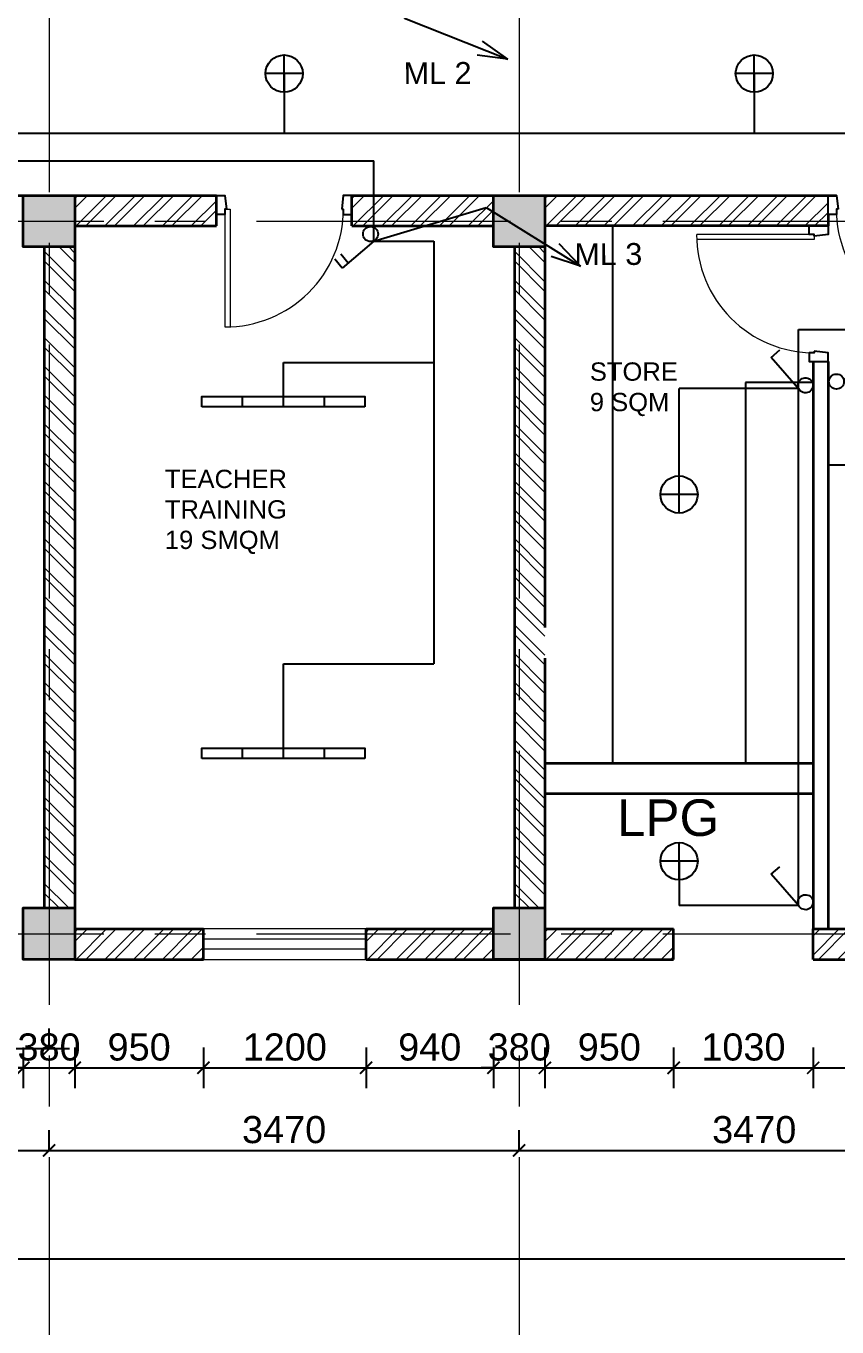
# Model space of a CAD drawing. Header units: inches. Extents: x 527934 to 2134587, y -408734 to 227304.
# Drawn here: x 1710578 to 1716564, y -154872 to -145267 of the extents above; entities that cross this region are included whole.
import ezdxf

# ---------------------------------------------------------------- set-up
doc = ezdxf.new("R2010")
doc.units = ezdxf.units.IN
doc.header["$MEASUREMENT"] = 0
doc.linetypes.add('CENTER', pattern=[2, 1.25, -0.25, 0.25, -0.25])
for name, color, linetype, lineweight in [('1 LIGHT N SWITCH', 3, 'Continuous', 25), ('6 LIGHT PT WIRING', 3, 'Continuous', 25), ('centre line', 1, 'CENTER', 9), ('dim', 253, 'Continuous', 9), ('door', 77, 'Continuous', 13), ('furniture', 253, 'Continuous', 5), ('hatch', 250, 'Continuous', 5), ('plinth', 5, 'Continuous', 9), ('sill', 253, 'Continuous', 13), ('text', 7, 'Continuous', 13), ('wall - brick', 30, 'Continuous', 35), ('window', 1, 'Continuous', 15)]:
    doc.layers.add(name, color=color, linetype=linetype, lineweight=lineweight)
doc.styles.add('labelling', font='arial.ttf')
doc.styles.get("Standard").update_dxf_attribs({"font": 'arial.ttf'})
doc.dimstyles.new('dim 100', dxfattribs={"dimtxt": 200, "dimasz": 90, "dimexe": 150, "dimexo": 150, "dimgap": 50, "dimtad": 1, "dimdec": 0, "dimzin": 0, "dimdsep": 46, "dimtxsty": 'Standard', "dimblk": 'ARCHTICK', "dimcen": 100, "dimdle": 150, "dimazin": 0, "dimtfac": 1, "dimtdec": 0, "dimtix": 1, "dimtmove": 2, "dimatfit": 3, "dimfxl": 150, "dimfxlon": 1, "dimtolj": 1, "dimtzin": 0, "dimarcsym": 0})

# ---------------------------------------------------------------- blocks, each defined once
blk = doc.blocks.new('Dd1')
at = {"layer": 'door'}
for p, q in [((6330586.9, 14339), (6330586.9, 13509.1)), ((6330598.9, 14377), (6330624.9, 14377)), ((6330624.9, 14377), (6330624.9, 13509.6))]:
    blk.add_line(p, q, dxfattribs=at)
at = {"layer": 'door', "lineweight": 25}
for points in [[(6330598.9, 14377), (6330586.9, 14377), (6330586.9, 14339), (6330523.9, 14339), (6330523.9, 14479), (6330586.9, 14479)], [(6331448.9, 14377), (6331460.9, 14377), (6331460.9, 14339), (6331523.9, 14339), (6331523.9, 14479), (6331460.9, 14479)]]:
    blk.add_lwpolyline(points, close=True, dxfattribs=at)
at = {"layer": 'door'}
blk.add_arc((6330592.9, 14377), 868, 269.60394, 0, dxfattribs=at)
blk = doc.blocks.new('_ArchTick')
at = {"color": 0, "linetype": 'ByBlock', "const_width": 0.15}
blk.add_lwpolyline([(-0.5, -0.5), (0.5, 0.5)], dxfattribs=at)
blk = doc.blocks.new('*D1983')
at = {"layer": 'Defpoints', "color": 0, "ltscale": 400}
for p in [(1717878.1, -132628.6), (1704458.1, -152158.6), (1717878.1, -152158.6)]:
    blk.add_point(p, dxfattribs=at)
at = {"layer": 'dim', "color": 0, "lineweight": -2, "ltscale": 400}
for p, q in [((1704458.1, -132478.6), (1704458.1, -152308.6)), ((1704608.1, -132628.6), (1704308.1, -132628.6)), ((1704608.1, -152158.6), (1704308.1, -152158.6))]:
    blk.add_line(p, q, dxfattribs=at)
at = {"layer": 'dim', "color": 0, "lineweight": -2, "ltscale": 400, "xscale": 90, "yscale": 90, "zscale": 90}
for p, rotation in [((1704458.1, -132628.6), 90), ((1704458.1, -152158.6), 270)]:
    blk.add_blockref('_ArchTick', p, dxfattribs=dict(at, rotation=rotation))
at = {"layer": 'dim', "color": 0, "ltscale": 400, "insert": (1704305.9, -142393.6), "char_height": 200, "attachment_point": 5, "rotation": 90}
blk.add_mtext('\\A1;19530', dxfattribs=at)
blk = doc.blocks.new('*D2368')
at = {"layer": 'Defpoints', "color": 0, "ltscale": 400}
for p in [(1709618.1, -152158.6), (1710558.1, -152158.6), (1710558.1, -152958.6)]:
    blk.add_point(p, dxfattribs=at)
at = {"layer": 'dim', "color": 0, "lineweight": -2, "ltscale": 400}
for p, q in [((1709618.1, -152808.6), (1709618.1, -153108.6)), ((1710558.1, -152808.6), (1710558.1, -153108.6)), ((1709468.1, -152958.6), (1710708.1, -152958.6))]:
    blk.add_line(p, q, dxfattribs=at)
at = {"layer": 'dim', "color": 0, "lineweight": -2, "ltscale": 400, "xscale": 90, "yscale": 90, "zscale": 90, "rotation": 180}
blk.add_blockref('_ArchTick', (1709618.1, -152958.6), dxfattribs=at)
at = {"layer": 'dim', "color": 0, "lineweight": -2, "ltscale": 400, "xscale": 90, "yscale": 90, "zscale": 90}
blk.add_blockref('_ArchTick', (1710558.1, -152958.6), dxfattribs=at)
at = {"layer": 'dim', "color": 0, "ltscale": 400, "insert": (1710088.1, -152806.5), "char_height": 200, "attachment_point": 5}
blk.add_mtext('\\A1;940', dxfattribs=at)
blk = doc.blocks.new('*D2369')
at = {"layer": 'Defpoints', "color": 0, "ltscale": 400}
for p in [(1710558.1, -152158.6), (1710938.1, -152158.6), (1710938.1, -152958.6)]:
    blk.add_point(p, dxfattribs=at)
at = {"layer": 'dim', "color": 0, "lineweight": -2, "ltscale": 400}
for p, q in [((1710558.1, -152808.6), (1710558.1, -153108.6)), ((1710938.1, -152808.6), (1710938.1, -153108.6)), ((1710558.1, -152958.6), (1710468.1, -152958.6)), ((1710558.1, -152958.6), (1710938.1, -152958.6)), ((1710938.1, -152958.6), (1711028.1, -152958.6))]:
    blk.add_line(p, q, dxfattribs=at)
at = {"layer": 'dim', "color": 0, "lineweight": -2, "ltscale": 400, "xscale": 90, "yscale": 90, "zscale": 90}
blk.add_blockref('_ArchTick', (1710558.1, -152958.6), dxfattribs=at)
at = {"layer": 'dim', "color": 0, "lineweight": -2, "ltscale": 400, "xscale": 90, "yscale": 90, "zscale": 90, "rotation": 180}
blk.add_blockref('_ArchTick', (1710938.1, -152958.6), dxfattribs=at)
at = {"layer": 'dim', "color": 0, "ltscale": 400, "insert": (1710748.1, -152806.4), "char_height": 200, "attachment_point": 5}
blk.add_mtext('\\A1;380', dxfattribs=at)
blk = doc.blocks.new('*D2370')
at = {"layer": 'Defpoints', "color": 0, "ltscale": 400}
for p in [(1710938.1, -152158.6), (1711888.1, -152158.6), (1711888.1, -152958.6)]:
    blk.add_point(p, dxfattribs=at)
at = {"layer": 'dim', "color": 0, "lineweight": -2, "ltscale": 400}
for p, q in [((1710938.1, -152808.6), (1710938.1, -153108.6)), ((1711888.1, -152808.6), (1711888.1, -153108.6)), ((1710788.1, -152958.6), (1712038.1, -152958.6))]:
    blk.add_line(p, q, dxfattribs=at)
at = {"layer": 'dim', "color": 0, "lineweight": -2, "ltscale": 400, "xscale": 90, "yscale": 90, "zscale": 90, "rotation": 180}
blk.add_blockref('_ArchTick', (1710938.1, -152958.6), dxfattribs=at)
at = {"layer": 'dim', "color": 0, "lineweight": -2, "ltscale": 400, "xscale": 90, "yscale": 90, "zscale": 90}
blk.add_blockref('_ArchTick', (1711888.1, -152958.6), dxfattribs=at)
at = {"layer": 'dim', "color": 0, "ltscale": 400, "insert": (1711413.1, -152806.5), "char_height": 200, "attachment_point": 5}
blk.add_mtext('\\A1;950', dxfattribs=at)
blk = doc.blocks.new('*D2371')
at = {"layer": 'Defpoints', "color": 0, "ltscale": 400}
for p in [(1711888.1, -152158.6), (1713088.1, -152158.6), (1713088.1, -152958.6)]:
    blk.add_point(p, dxfattribs=at)
at = {"layer": 'dim', "color": 0, "lineweight": -2, "ltscale": 400}
for p, q in [((1711888.1, -152808.6), (1711888.1, -153108.6)), ((1713088.1, -152808.6), (1713088.1, -153108.6)), ((1711738.1, -152958.6), (1713238.1, -152958.6))]:
    blk.add_line(p, q, dxfattribs=at)
at = {"layer": 'dim', "color": 0, "lineweight": -2, "ltscale": 400, "xscale": 90, "yscale": 90, "zscale": 90, "rotation": 180}
blk.add_blockref('_ArchTick', (1711888.1, -152958.6), dxfattribs=at)
at = {"layer": 'dim', "color": 0, "lineweight": -2, "ltscale": 400, "xscale": 90, "yscale": 90, "zscale": 90}
blk.add_blockref('_ArchTick', (1713088.1, -152958.6), dxfattribs=at)
at = {"layer": 'dim', "color": 0, "ltscale": 400, "insert": (1712488.1, -152806.5), "char_height": 200, "attachment_point": 5}
blk.add_mtext('\\A1;1200', dxfattribs=at)
blk = doc.blocks.new('*D2372')
at = {"layer": 'Defpoints', "color": 0, "ltscale": 400}
for p in [(1713088.1, -152158.6), (1714028.1, -152158.6), (1714028.1, -152958.6)]:
    blk.add_point(p, dxfattribs=at)
at = {"layer": 'dim', "color": 0, "lineweight": -2, "ltscale": 400}
for p, q in [((1713088.1, -152808.6), (1713088.1, -153108.6)), ((1714028.1, -152808.6), (1714028.1, -153108.6)), ((1712938.1, -152958.6), (1714178.1, -152958.6))]:
    blk.add_line(p, q, dxfattribs=at)
at = {"layer": 'dim', "color": 0, "lineweight": -2, "ltscale": 400, "xscale": 90, "yscale": 90, "zscale": 90, "rotation": 180}
blk.add_blockref('_ArchTick', (1713088.1, -152958.6), dxfattribs=at)
at = {"layer": 'dim', "color": 0, "lineweight": -2, "ltscale": 400, "xscale": 90, "yscale": 90, "zscale": 90}
blk.add_blockref('_ArchTick', (1714028.1, -152958.6), dxfattribs=at)
at = {"layer": 'dim', "color": 0, "ltscale": 400, "insert": (1713558.1, -152806.5), "char_height": 200, "attachment_point": 5}
blk.add_mtext('\\A1;940', dxfattribs=at)
blk = doc.blocks.new('*D2373')
at = {"layer": 'Defpoints', "color": 0, "ltscale": 400}
for p in [(1714408.1, -152158.6), (1715358.1, -152158.6), (1715358.1, -152958.6)]:
    blk.add_point(p, dxfattribs=at)
at = {"layer": 'dim', "color": 0, "lineweight": -2, "ltscale": 400}
for p, q in [((1714408.1, -152808.6), (1714408.1, -153108.6)), ((1715358.1, -152808.6), (1715358.1, -153108.6)), ((1714258.1, -152958.6), (1715508.1, -152958.6))]:
    blk.add_line(p, q, dxfattribs=at)
at = {"layer": 'dim', "color": 0, "lineweight": -2, "ltscale": 400, "xscale": 90, "yscale": 90, "zscale": 90, "rotation": 180}
blk.add_blockref('_ArchTick', (1714408.1, -152958.6), dxfattribs=at)
at = {"layer": 'dim', "color": 0, "lineweight": -2, "ltscale": 400, "xscale": 90, "yscale": 90, "zscale": 90}
blk.add_blockref('_ArchTick', (1715358.1, -152958.6), dxfattribs=at)
at = {"layer": 'dim', "color": 0, "ltscale": 400, "insert": (1714883.1, -152806.5), "char_height": 200, "attachment_point": 5}
blk.add_mtext('\\A1;950', dxfattribs=at)
blk = doc.blocks.new('*D2374')
at = {"layer": 'Defpoints', "color": 0, "ltscale": 400}
for p in [(1715358.1, -152158.6), (1716388.1, -152158.6), (1716388.1, -152958.6)]:
    blk.add_point(p, dxfattribs=at)
at = {"layer": 'dim', "color": 0, "lineweight": -2, "ltscale": 400}
for p, q in [((1715358.1, -152808.6), (1715358.1, -153108.6)), ((1716388.1, -152808.6), (1716388.1, -153108.6)), ((1715208.1, -152958.6), (1716538.1, -152958.6))]:
    blk.add_line(p, q, dxfattribs=at)
at = {"layer": 'dim', "color": 0, "lineweight": -2, "ltscale": 400, "xscale": 90, "yscale": 90, "zscale": 90, "rotation": 180}
blk.add_blockref('_ArchTick', (1715358.1, -152958.6), dxfattribs=at)
at = {"layer": 'dim', "color": 0, "lineweight": -2, "ltscale": 400, "xscale": 90, "yscale": 90, "zscale": 90}
blk.add_blockref('_ArchTick', (1716388.1, -152958.6), dxfattribs=at)
at = {"layer": 'dim', "color": 0, "ltscale": 400, "insert": (1715873.1, -152806.4), "char_height": 200, "attachment_point": 5}
blk.add_mtext('\\A1;1030', dxfattribs=at)
blk = doc.blocks.new('*D2375')
at = {"layer": 'Defpoints', "color": 0, "ltscale": 400}
for p in [(1716388.1, -152158.6), (1717498.1, -152158.6), (1717498.1, -152958.6)]:
    blk.add_point(p, dxfattribs=at)
at = {"layer": 'dim', "color": 0, "lineweight": -2, "ltscale": 400}
for p, q in [((1716388.1, -152808.6), (1716388.1, -153108.6)), ((1717498.1, -152808.6), (1717498.1, -153108.6)), ((1716238.1, -152958.6), (1717648.1, -152958.6))]:
    blk.add_line(p, q, dxfattribs=at)
at = {"layer": 'dim', "color": 0, "lineweight": -2, "ltscale": 400, "xscale": 90, "yscale": 90, "zscale": 90, "rotation": 180}
blk.add_blockref('_ArchTick', (1716388.1, -152958.6), dxfattribs=at)
at = {"layer": 'dim', "color": 0, "lineweight": -2, "ltscale": 400, "xscale": 90, "yscale": 90, "zscale": 90}
blk.add_blockref('_ArchTick', (1717498.1, -152958.6), dxfattribs=at)
at = {"layer": 'dim', "color": 0, "ltscale": 400, "insert": (1716943.1, -152806.5), "char_height": 200, "attachment_point": 5}
blk.add_mtext('\\A1;1110', dxfattribs=at)
blk = doc.blocks.new('*D1985')
at = {"layer": 'Defpoints', "color": 0, "ltscale": 400}
for p in [(1707278.1, -153568.6), (1710748.1, -153568.6), (1710748.1, -153568.6)]:
    blk.add_point(p, dxfattribs=at)
at = {"layer": 'dim', "color": 0, "lineweight": -2, "ltscale": 400}
for p, q in [((1707278.1, -153568.6), (1707278.1, -153418.6)), ((1710748.1, -153568.6), (1710748.1, -153418.6)), ((1707128.1, -153568.6), (1710898.1, -153568.6))]:
    blk.add_line(p, q, dxfattribs=at)
at = {"layer": 'dim', "color": 0, "lineweight": -2, "ltscale": 400, "xscale": 90, "yscale": 90, "zscale": 90, "rotation": 180}
blk.add_blockref('_ArchTick', (1707278.1, -153568.6), dxfattribs=at)
at = {"layer": 'dim', "color": 0, "lineweight": -2, "ltscale": 400, "xscale": 90, "yscale": 90, "zscale": 90}
blk.add_blockref('_ArchTick', (1710748.1, -153568.6), dxfattribs=at)
at = {"layer": 'dim', "color": 0, "ltscale": 400, "insert": (1709013.1, -153416.4), "char_height": 200, "attachment_point": 5}
blk.add_mtext('\\A1;3470', dxfattribs=at)
blk = doc.blocks.new('*D1987')
at = {"layer": 'Defpoints', "color": 0, "ltscale": 400}
for p in [(1707088.1, -151968.6), (1742476.1, -151968.6), (1742476.1, -154368.6)]:
    blk.add_point(p, dxfattribs=at)
at = {"layer": 'dim', "color": 0, "lineweight": -2, "ltscale": 400}
for p, q in [((1707088.1, -154218.6), (1707088.1, -154518.6)), ((1742476.1, -154218.6), (1742476.1, -154518.6)), ((1706938.1, -154368.6), (1742626.1, -154368.6))]:
    blk.add_line(p, q, dxfattribs=at)
at = {"layer": 'dim', "color": 0, "lineweight": -2, "ltscale": 400, "xscale": 90, "yscale": 90, "zscale": 90, "rotation": 180}
blk.add_blockref('_ArchTick', (1707088.1, -154368.6), dxfattribs=at)
at = {"layer": 'dim', "color": 0, "lineweight": -2, "ltscale": 400, "xscale": 90, "yscale": 90, "zscale": 90}
blk.add_blockref('_ArchTick', (1742476.1, -154368.6), dxfattribs=at)
at = {"layer": 'dim', "color": 0, "ltscale": 400, "insert": (1724782.1, -154216.4), "char_height": 200, "attachment_point": 5}
blk.add_mtext('\\A1;35388', dxfattribs=at)
blk = doc.blocks.new('*D1995')
at = {"layer": 'Defpoints', "color": 0, "ltscale": 400}
for p in [(1710748.1, -153568.6), (1714218.1, -153568.6), (1714218.1, -153568.6)]:
    blk.add_point(p, dxfattribs=at)
at = {"layer": 'furniture', "color": 0, "lineweight": -2, "ltscale": 400}
for p, q in [((1710748.1, -153568.6), (1710748.1, -153418.6)), ((1714218.1, -153568.6), (1714218.1, -153418.6)), ((1710598.1, -153568.6), (1714368.1, -153568.6))]:
    blk.add_line(p, q, dxfattribs=at)
at = {"layer": 'furniture', "color": 0, "lineweight": -2, "ltscale": 400, "xscale": 90, "yscale": 90, "zscale": 90, "rotation": 180}
blk.add_blockref('_ArchTick', (1710748.1, -153568.6), dxfattribs=at)
at = {"layer": 'furniture', "color": 0, "lineweight": -2, "ltscale": 400, "xscale": 90, "yscale": 90, "zscale": 90}
blk.add_blockref('_ArchTick', (1714218.1, -153568.6), dxfattribs=at)
at = {"layer": 'furniture', "color": 0, "ltscale": 400, "insert": (1712483.1, -153416.4), "char_height": 200, "attachment_point": 5}
blk.add_mtext('\\A1;3470', dxfattribs=at)
blk = doc.blocks.new('*D1996')
at = {"layer": 'Defpoints', "color": 0, "ltscale": 400}
for p in [(1714218.1, -153568.6), (1717688.1, -153568.6), (1717688.1, -153568.6)]:
    blk.add_point(p, dxfattribs=at)
at = {"layer": 'furniture', "color": 0, "lineweight": -2, "ltscale": 400}
for p, q in [((1714218.1, -153568.6), (1714218.1, -153418.6)), ((1717688.1, -153568.6), (1717688.1, -153418.6)), ((1714068.1, -153568.6), (1717838.1, -153568.6))]:
    blk.add_line(p, q, dxfattribs=at)
at = {"layer": 'furniture', "color": 0, "lineweight": -2, "ltscale": 400, "xscale": 90, "yscale": 90, "zscale": 90, "rotation": 180}
blk.add_blockref('_ArchTick', (1714218.1, -153568.6), dxfattribs=at)
at = {"layer": 'furniture', "color": 0, "lineweight": -2, "ltscale": 400, "xscale": 90, "yscale": 90, "zscale": 90}
blk.add_blockref('_ArchTick', (1717688.1, -153568.6), dxfattribs=at)
at = {"layer": 'furniture', "color": 0, "ltscale": 400, "insert": (1715953.1, -153416.4), "char_height": 200, "attachment_point": 5}
blk.add_mtext('\\A1;3470', dxfattribs=at)
blk = doc.blocks.new('*D2012')
at = {"layer": 'Defpoints', "color": 0, "ltscale": 400}
for p in [(1714218.1, -131510.2), (1710748.1, -177435.5), (1714218.1, -177435.5)]:
    blk.add_point(p, dxfattribs=at)
at = {"layer": 'dim', "color": 0, "lineweight": -2, "ltscale": 400}
for p, q in [((1710748.1, -177435.5), (1710748.1, -177285.5)), ((1714218.1, -177285.5), (1714218.1, -177585.5)), ((1710598.1, -177435.5), (1714368.1, -177435.5))]:
    blk.add_line(p, q, dxfattribs=at)
at = {"layer": 'dim', "color": 0, "lineweight": -2, "ltscale": 400, "xscale": 90, "yscale": 90, "zscale": 90, "rotation": 180}
blk.add_blockref('_ArchTick', (1710748.1, -177435.5), dxfattribs=at)
at = {"layer": 'dim', "color": 0, "lineweight": -2, "ltscale": 400, "xscale": 90, "yscale": 90, "zscale": 90}
blk.add_blockref('_ArchTick', (1714218.1, -177435.5), dxfattribs=at)
at = {"layer": 'dim', "color": 0, "ltscale": 400, "insert": (1712483.1, -177283.4), "char_height": 200, "attachment_point": 5}
blk.add_mtext('\\A1;3470', dxfattribs=at)
blk = doc.blocks.new('*D2013')
at = {"layer": 'Defpoints', "color": 0, "ltscale": 400}
for p in [(1717688.1, -131510.2), (1714218.1, -177435.5), (1717688.1, -177435.5)]:
    blk.add_point(p, dxfattribs=at)
at = {"layer": 'dim', "color": 0, "lineweight": -2, "ltscale": 400}
for p, q in [((1714218.1, -177435.5), (1714218.1, -177285.5)), ((1717688.1, -177285.5), (1717688.1, -177585.5)), ((1714068.1, -177435.5), (1717838.1, -177435.5))]:
    blk.add_line(p, q, dxfattribs=at)
at = {"layer": 'dim', "color": 0, "lineweight": -2, "ltscale": 400, "xscale": 90, "yscale": 90, "zscale": 90, "rotation": 180}
blk.add_blockref('_ArchTick', (1714218.1, -177435.5), dxfattribs=at)
at = {"layer": 'dim', "color": 0, "lineweight": -2, "ltscale": 400, "xscale": 90, "yscale": 90, "zscale": 90}
blk.add_blockref('_ArchTick', (1717688.1, -177435.5), dxfattribs=at)
at = {"layer": 'dim', "color": 0, "ltscale": 400, "insert": (1715953.1, -177283.4), "char_height": 200, "attachment_point": 5}
blk.add_mtext('\\A1;3470', dxfattribs=at)
blk = doc.blocks.new('*D2495')
at = {"layer": 'Defpoints', "color": 0, "ltscale": 400}
for p in [(1707278.1, -152819.3), (1707278.1, -152819.3), (1710748.1, -152819.3)]:
    blk.add_point(p, dxfattribs=at)
at = {"layer": 'furniture', "color": 0, "lineweight": -2, "ltscale": 400}
for p, q in [((1707278.1, -152819.3), (1707278.1, -152669.3)), ((1710748.1, -152819.3), (1710748.1, -152669.3)), ((1710898.1, -152819.3), (1707128.1, -152819.3))]:
    blk.add_line(p, q, dxfattribs=at)
at = {"layer": 'furniture', "color": 0, "lineweight": -2, "ltscale": 400, "xscale": 90, "yscale": 90, "zscale": 90, "rotation": 180}
blk.add_blockref('_ArchTick', (1707278.1, -152819.3), dxfattribs=at)
at = {"layer": 'furniture', "color": 0, "lineweight": -2, "ltscale": 400, "xscale": 90, "yscale": 90, "zscale": 90}
blk.add_blockref('_ArchTick', (1710748.1, -152819.3), dxfattribs=at)
at = {"layer": 'furniture', "color": 0, "ltscale": 400, "insert": (1709013.1, -152667.1), "char_height": 200, "attachment_point": 5}
blk.add_mtext('\\A1;3470', dxfattribs=at)
blk = doc.blocks.new('*D2496')
at = {"layer": 'Defpoints', "color": 0, "ltscale": 400}
for p in [(1717688.1, -152819.3), (1714218.1, -198831), (1717688.1, -198831)]:
    blk.add_point(p, dxfattribs=at)
at = {"layer": 'furniture', "color": 0, "lineweight": -2, "ltscale": 400}
for p, q in [((1714218.1, -198831), (1714218.1, -198681)), ((1717688.1, -198681), (1717688.1, -198981)), ((1714068.1, -198831), (1717838.1, -198831))]:
    blk.add_line(p, q, dxfattribs=at)
at = {"layer": 'furniture', "color": 0, "lineweight": -2, "ltscale": 400, "xscale": 90, "yscale": 90, "zscale": 90, "rotation": 180}
blk.add_blockref('_ArchTick', (1714218.1, -198831), dxfattribs=at)
at = {"layer": 'furniture', "color": 0, "lineweight": -2, "ltscale": 400, "xscale": 90, "yscale": 90, "zscale": 90}
blk.add_blockref('_ArchTick', (1717688.1, -198831), dxfattribs=at)
at = {"layer": 'furniture', "color": 0, "ltscale": 400, "insert": (1715953.1, -198678.9), "char_height": 200, "attachment_point": 5}
blk.add_mtext('\\A1;3470', dxfattribs=at)
blk = doc.blocks.new('*D2090')
at = {"layer": 'Defpoints', "color": 0, "ltscale": 400}
for p in [(1714028.1, -152158.6), (1714408.1, -152158.6), (1714408.1, -152958.6)]:
    blk.add_point(p, dxfattribs=at)
at = {"layer": 'dim', "color": 0, "lineweight": -2, "ltscale": 400}
for p, q in [((1714028.1, -152808.6), (1714028.1, -153108.6)), ((1714408.1, -152808.6), (1714408.1, -153108.6)), ((1714028.1, -152958.6), (1713938.1, -152958.6)), ((1714028.1, -152958.6), (1714408.1, -152958.6)), ((1714408.1, -152958.6), (1714498.1, -152958.6))]:
    blk.add_line(p, q, dxfattribs=at)
at = {"layer": 'dim', "color": 0, "lineweight": -2, "ltscale": 400, "xscale": 90, "yscale": 90, "zscale": 90}
blk.add_blockref('_ArchTick', (1714028.1, -152958.6), dxfattribs=at)
at = {"layer": 'dim', "color": 0, "lineweight": -2, "ltscale": 400, "xscale": 90, "yscale": 90, "zscale": 90, "rotation": 180}
blk.add_blockref('_ArchTick', (1714408.1, -152958.6), dxfattribs=at)
at = {"layer": 'dim', "color": 0, "ltscale": 400, "insert": (1714218.1, -152806.4), "char_height": 200, "attachment_point": 5}
blk.add_mtext('\\A1;380', dxfattribs=at)
blk = doc.blocks.new('1x36 TL MO')
at = {"color": 3}
for p, q in [((11329249, 640104.8), (11330289.8, 640104.8)), ((11329507.4, 640104.8), (11329507.4, 640038.1)), ((11329768.8, 640104.8), (11329768.8, 640038.1)), ((11330030.3, 640104.8), (11330030.3, 640038.1))]:
    blk.add_line(p, q, dxfattribs=at)
blk.add_lwpolyline([(11330289.8, 640104.8), (11330289.8, 640038.1), (11329249, 640038.1), (11329249, 640104.8)], dxfattribs=at)
blk = doc.blocks.new('dome')
at = {"color": 3}
for p, q in [((542951, 234900), (542951, 235174.9)), ((543088.4, 235037.4), (542813.5, 235037.4))]:
    blk.add_line(p, q, dxfattribs=at)
blk.add_circle((542951, 235037.4), 137.4, dxfattribs=at)
blk = doc.blocks.new('2 GANG')
at = {"color": 3}
for p, q in [((546996.5, 231907.1), (547117.2, 232109)), ((547094.6, 232071.2), (547150.6, 232037.5)), ((547117.2, 232109), (547173.2, 232075.3))]:
    blk.add_line(p, q, dxfattribs=at)
blk.add_circle((547026.8, 231875), 42.7, dxfattribs=at)
blk = doc.blocks.new('one gang')
at = {"color": 3}
for p, q in [((546568.2, 231598.6), (546688.9, 231800.5)), ((546688.9, 231800.5), (546744.9, 231766.8))]:
    blk.add_line(p, q, dxfattribs=at)
blk.add_circle((546598.5, 231566.5), 42.7, dxfattribs=at)
blk = doc.blocks.new('*U1924')
at = {"color": 3}
for p, q in [((-181347.92, -126936.6), (-181360.04, -126920.06)), ((-181360.04, -126920.06), (-181357.92, -126925.37)), ((-181360.04, -126920.06), (-181355.67, -126923.72)), ((-181326.36, -126938.56), (-181347.92, -126936.6))]:
    blk.add_line(p, q, dxfattribs=at)

msp = doc.modelspace()

# ---------------------------------------------------------------- hatches: boundary and pattern name
at = {"layer": 'hatch', "lineweight": 5, "ltscale": 400}
h = msp.add_hatch(dxfattribs=at)
h.set_pattern_fill('ANSI32', color=256, scale=400)
h.set_pattern_definition([(45, (-793359.92, -115225.44), (-106.066017, 106.066017), []), (45, (-793289.21, -115225.44), (-106.066017, 106.066017), [])])
h.paths.add_polyline_path([(1710938.1, -146743.6), (1710938.1, -146518.6), (1711983.1, -146518.6), (1711983.1, -146743.6)])
h = msp.add_hatch(dxfattribs=at)
h.set_pattern_fill('ANSI32', color=256, scale=400)
h.set_pattern_definition([(45, (-791314.92, -115225.44), (-106.066017, 106.066017), []), (45, (-791244.21, -115225.44), (-106.066017, 106.066017), [])])
h.paths.add_polyline_path([(1712983.1, -146743.6), (1712983.1, -146518.6), (1714028.1, -146518.6), (1714028.1, -146743.6)])
h = msp.add_hatch(dxfattribs=at)
h.set_pattern_fill('ANSI32', color=256, scale=400)
h.set_pattern_definition([(45, (-789889.92, -115225.44), (-106.066017, 106.066017), []), (45, (-789819.21, -115225.44), (-106.066017, 106.066017), [])])
h.paths.add_polyline_path([(1714408.1, -146743.6), (1714408.1, -146518.6), (1716498.1, -146518.6), (1716498.1, -146743.6)])
h = msp.add_hatch(dxfattribs=at)
h.set_pattern_fill('ANSI32', color=256, scale=400, angle=-90)
h.set_pattern_definition([(315, (1742223.89, 2357384.75), (106.066017, 106.066017), []), (315, (1742223.89, 2357314.04), (106.066017, 106.066017), [])])
h.paths.add_polyline_path([(1710713.1, -146898.6), (1710938.1, -146898.6), (1710938.1, -151778.6), (1710713.1, -151778.6)])
h = msp.add_hatch(dxfattribs=at)
h.set_pattern_fill('ANSI32', color=256, scale=400, angle=-90)
h.set_pattern_definition([(315, (1745693.89, 2357384.75), (106.066017, 106.066017), []), (315, (1745693.89, 2357314.04), (106.066017, 106.066017), [])])
h.paths.add_polyline_path([(1714183.1, -146898.6), (1714408.1, -146898.6), (1714408.1, -151778.6), (1714183.1, -151778.6)])
h = msp.add_hatch(dxfattribs=at)
h.set_pattern_fill('ANSI32', color=256, scale=400)
h.set_pattern_definition([(45, (-793359.92, -120640.44), (-106.066017, 106.066017), []), (45, (-793289.21, -120640.44), (-106.066017, 106.066017), [])])
h.paths.add_polyline_path([(1710938.1, -152158.6), (1710938.1, -151933.6), (1711888.1, -151933.6), (1711888.1, -152158.6)])
h = msp.add_hatch(dxfattribs=at)
h.set_pattern_fill('ANSI32', color=256, scale=400)
h.set_pattern_definition([(45, (-791209.92, -120640.44), (-106.066017, 106.066017), []), (45, (-791139.21, -120640.44), (-106.066017, 106.066017), [])])
h.paths.add_polyline_path([(1713088.1, -152158.6), (1713088.1, -151933.6), (1714028.1, -151933.6), (1714028.1, -152158.6)])
h = msp.add_hatch(dxfattribs=at)
h.set_pattern_fill('ANSI32', color=256, scale=400)
h.set_pattern_definition([(45, (-789889.92, -120640.44), (-106.066017, 106.066017), []), (45, (-789819.21, -120640.44), (-106.066017, 106.066017), [])])
h.paths.add_polyline_path([(1714408.1, -152158.6), (1714408.1, -151933.6), (1715358.1, -151933.6), (1715358.1, -152158.6)])
h = msp.add_hatch(dxfattribs=at)
h.set_pattern_fill('ANSI32', color=256, scale=400)
h.set_pattern_definition([(45, (-787739.92, -120640.44), (-106.066017, 106.066017), []), (45, (-787669.21, -120640.44), (-106.066017, 106.066017), [])])
h.paths.add_polyline_path([(1716387.6, -152158.6), (1716388.1, -151933.6), (1717498.1, -151933.6), (1717498.1, -152158.6)])
at = {"layer": 'plinth', "ltscale": 400}
h = msp.add_hatch(color=0, dxfattribs=at)
h.dxf.hatch_style = 1
h.paths.add_polyline_path([(1707468.1, -139078.6), (1707468.1, -139458.6), (1707088.1, -139458.6), (1707088.1, -139078.6)])
h.paths.add_polyline_path([(1710938.1, -139078.6), (1710938.1, -139458.6), (1710558.1, -139458.6), (1710558.1, -139078.6)])
h.paths.add_polyline_path([(1714408.1, -139078.6), (1714408.1, -139458.6), (1714028.1, -139458.6), (1714028.1, -139078.6)])
h.paths.add_polyline_path([(1717878.1, -137478.6), (1717878.1, -137858.6), (1717498.1, -137858.6), (1717498.1, -137478.6)])
h.paths.add_polyline_path([(1717878.1, -132628.6), (1717878.1, -133008.6), (1717498.1, -133008.6), (1717498.1, -132628.6)])
h.paths.add_polyline_path([(1721348.1, -132628.6), (1721348.1, -133008.6), (1720968.1, -133008.6), (1720968.1, -132628.6)])
h.paths.add_polyline_path([(1724818.1, -132628.6), (1724818.1, -133008.6), (1724438.1, -133008.6), (1724438.1, -132628.6)])
h.paths.add_polyline_path([(1728288.1, -132628.6), (1728288.1, -133008.6), (1727908.1, -133008.6), (1727908.1, -132628.6)])
h.paths.add_polyline_path([(1728288.1, -137478.6), (1728288.1, -137858.6), (1727908.1, -137858.6), (1727908.1, -137478.6)])
h.paths.add_polyline_path([(1721348.1, -139078.6), (1721348.1, -139458.6), (1720968.1, -139458.6), (1720968.1, -139078.6)])
h.paths.add_polyline_path([(1724818.1, -139078.6), (1724818.1, -139458.6), (1724438.1, -139458.6), (1724438.1, -139078.6)])
h.paths.add_polyline_path([(1728288.1, -139078.6), (1728288.1, -139458.6), (1727908.1, -139458.6), (1727908.1, -139078.6)])
h.paths.add_polyline_path([(1731758.1, -139078.6), (1731758.1, -139458.6), (1731378.1, -139458.6), (1731378.1, -139078.6)])
h.paths.add_polyline_path([(1735233.1, -139078.6), (1735233.1, -139458.6), (1734853.1, -139458.6), (1734853.1, -139078.6)])
h.paths.add_polyline_path([(1735233.1, -144338.6), (1735233.1, -144718.6), (1734853.1, -144718.6), (1734853.1, -144338.6)])
h.paths.add_polyline_path([(1731758.1, -144338.6), (1731758.1, -144718.6), (1731378.1, -144718.6), (1731378.1, -144338.6)])
h.paths.add_polyline_path([(1728288.1, -144338.6), (1728288.1, -144718.6), (1727908.1, -144718.6), (1727908.1, -144338.6)])
h.paths.add_polyline_path([(1724818.1, -144338.6), (1724818.1, -144718.6), (1724438.1, -144718.6), (1724438.1, -144338.6)])
h.paths.add_polyline_path([(1717878.1, -139078.6), (1717878.1, -139458.6), (1717498.1, -139458.6), (1717498.1, -139078.6)])
h.paths.add_polyline_path([(1714408.1, -144338.6), (1714408.1, -144718.6), (1714028.1, -144718.6), (1714028.1, -144338.6)])
h.paths.add_polyline_path([(1710938.1, -144338.6), (1710938.1, -144718.6), (1710558.1, -144718.6), (1710558.1, -144338.6)])
h.paths.add_polyline_path([(1707468.1, -144338.6), (1707468.1, -144718.6), (1707088.1, -144718.6), (1707088.1, -144338.6)])
h.paths.add_polyline_path([(1707468.1, -146518.6), (1707468.1, -146898.6), (1707088.1, -146898.6), (1707088.1, -146518.6)])
h.paths.add_polyline_path([(1710938.1, -146518.6), (1710938.1, -146898.6), (1710558.1, -146898.6), (1710558.1, -146518.6)])
h.paths.add_polyline_path([(1714408.1, -146518.6), (1714408.1, -146898.6), (1714028.1, -146898.6), (1714028.1, -146518.6)])
h.paths.add_polyline_path([(1717878.1, -146518.6), (1717878.1, -146898.6), (1717498.1, -146898.6), (1717498.1, -146518.6)])
h.paths.add_polyline_path([(1721348.1, -146518.6), (1721348.1, -146898.6), (1720968.1, -146898.6), (1720968.1, -146518.6)])
h.paths.add_polyline_path([(1724818.1, -146518.6), (1724818.1, -146898.6), (1724438.1, -146898.6), (1724438.1, -146518.6)])
h.paths.add_polyline_path([(1728288.1, -146518.6), (1728288.1, -146898.6), (1727908.1, -146898.6), (1727908.1, -146518.6)])
h.paths.add_polyline_path([(1731758.1, -146518.6), (1731758.1, -146898.6), (1731378.1, -146898.6), (1731378.1, -146518.6)])
h.paths.add_polyline_path([(1735233.1, -146518.6), (1735233.1, -146898.6), (1734853.1, -146898.6), (1734853.1, -146518.6)])
h.paths.add_polyline_path([(1735233.1, -151778.6), (1735233.1, -152158.6), (1734853.1, -152158.6), (1734853.1, -151778.6)])
h.paths.add_polyline_path([(1731758.1, -151778.6), (1731758.1, -152158.6), (1731378.1, -152158.6), (1731378.1, -151778.6)])
h.paths.add_polyline_path([(1728288.1, -151778.6), (1728288.1, -152158.6), (1727908.1, -152158.6), (1727908.1, -151778.6)])
h.paths.add_polyline_path([(1724818.1, -151778.6), (1724818.1, -152158.6), (1724438.1, -152158.6), (1724438.1, -151778.6)])
h.paths.add_polyline_path([(1721348.1, -151778.6), (1721348.1, -152158.6), (1720968.1, -152158.6), (1720968.1, -151778.6)])
h.paths.add_polyline_path([(1717878.1, -151778.6), (1717878.1, -152158.6), (1717498.1, -152158.6), (1717498.1, -151778.6)])
h.paths.add_polyline_path([(1714408.1, -151778.6), (1714408.1, -152158.6), (1714028.1, -152158.6), (1714028.1, -151778.6)])
h.paths.add_polyline_path([(1710938.1, -151778.6), (1710938.1, -152158.6), (1710558.1, -152158.6), (1710558.1, -151778.6)])
h.paths.add_polyline_path([(1707468.1, -151778.6), (1707468.1, -152158.6), (1707088.1, -152158.6), (1707088.1, -151778.6)])
edge = h.paths.add_edge_path()
edge.add_line((1717878.1, -139078.6), (1717128.1, -139078.6))

# ---------------------------------------------------------------- linework, layer by layer
at = {"layer": '6 LIGHT PT WIRING', "ltscale": 400}
for p, q in [((1712483.1, -145618.6), (1712483.1, -146059.5)), ((1715953.1, -145618.6), (1715953.1, -146059.5)), ((1708244.1, -146059.5), (1726363.1, -146059.5)), ((1709623.5, -146264), (1713145, -146264)), ((1713145, -146855.5), (1713145, -146264)), ((1713145, -146855.5), (1713588, -146855.5)), ((1713588, -146855.5), (1713588, -149977)), ((1716279.1, -147944.8), (1716279.1, -147507.5)), ((1716279.1, -147507.5), (1716708.5, -147507.5)), ((1712477.4, -148002.8), (1712477.4, -147752.5)), ((1712477.4, -147752.5), (1713588, -147752.5)), ((1716279.1, -147944.8), (1715398.1, -147944.8)), ((1715398.1, -148726.1), (1715398.1, -147944.8)), ((1716279.1, -151760.3), (1716279.1, -147944.8)), ((1712478.1, -150597.8), (1712478.1, -149977)), ((1712478.1, -149977), (1713588, -149977)), ((1715398.1, -151433.6), (1715398.1, -151760.3)), ((1716279.1, -151760.3), (1715398.1, -151760.3))]:
    msp.add_line(p, q, dxfattribs=at)
at = {"layer": 'centre line', "ltscale": 1500}
for p, q in [((1710748.1, -129618.6), (1710748.1, -155358.6)), ((1714218.1, -129618.6), (1714218.1, -155358.6)), ((1703278.1, -146708.6), (1746006.6, -146708.6)), ((1703278.1, -151968.6), (1746006.6, -151968.6))]:
    msp.add_line(p, q, dxfattribs=at)
at = {"layer": 'Defpoints', "ltscale": 0.5}
for p, q in [((1714908.1, -146743.6), (1714908.1, -150708.6)), ((1715888.1, -147898.6), (1715888.1, -150708.6)), ((1716388.1, -147898.6), (1715888.1, -147898.6)), ((1716498.1, -148506.6), (1717098.1, -148506.6))]:
    msp.add_line(p, q, dxfattribs=at)
at = {"layer": 'sill'}
for p, q in [((1713088.1, -151933.6), (1711888.1, -151933.6)), ((1711888.1, -152158.6), (1713088.1, -152158.6))]:
    msp.add_line(p, q, dxfattribs=at)
at = {"layer": 'wall - brick'}
for p, q in [((1709546.3, -146518.6), (1711983.1, -146518.6)), ((1710938.1, -146518.6), (1710938.1, -151815.6)), ((1711983.1, -146743.6), (1711983.1, -146518.6)), ((1712983.1, -146518.6), (1714028.1, -146518.6)), ((1712983.1, -146743.6), (1712983.1, -146518.6)), ((1713093.1, -146518.6), (1714028.1, -146518.6)), ((1714183.1, -146518.6), (1715453.7, -146518.6)), ((1714408.1, -146518.6), (1714408.1, -149708.6)), ((1715279.7, -146518.6), (1716561.1, -146518.6)), ((1716498.1, -146658.6), (1716498.1, -146743.6)), ((1710938.1, -146743.6), (1711983.1, -146743.6)), ((1712983.1, -146743.6), (1714028.1, -146743.6)), ((1713093.1, -146743.6), (1714028.1, -146743.6)), ((1716498.1, -146743.6), (1714408.1, -146743.6)), ((1710713.1, -146898.6), (1710713.1, -151778.6)), ((1714183.1, -146898.6), (1714183.1, -151778.6)), ((1716388.1, -147743.6), (1716388.1, -151933.6)), ((1716498.1, -147743.6), (1716498.1, -151933.6)), ((1714408.1, -149933.6), (1714408.1, -151995.6)), ((1714408.1, -150708.6), (1716388.1, -150708.6)), ((1714408.1, -150933.6), (1716388.1, -150933.6)), ((1714408.1, -150933.6), (1716388.1, -150933.6)), ((1710938.1, -151933.6), (1711888.1, -151933.6)), ((1711888.1, -152158.6), (1711888.1, -151933.6)), ((1713088.1, -151933.6), (1714028.1, -151933.6)), ((1713088.1, -152158.6), (1713088.1, -151933.6)), ((1714408.1, -151933.6), (1715358.1, -151933.6)), ((1715358.1, -152158.6), (1715358.1, -151933.6)), ((1716388.1, -151933.6), (1717498.1, -151933.6)), ((1716388.1, -152158.6), (1716388.1, -151933.6)), ((1710938.1, -152158.6), (1711888.1, -152158.6)), ((1713088.1, -152158.6), (1715358.1, -152158.6)), ((1716388.1, -152158.6), (1717878.1, -152158.6))]:
    msp.add_line(p, q, dxfattribs=at)
for points in [[(1710938.1, -146518.6), (1710938.1, -146898.6), (1710558.1, -146898.6), (1710558.1, -146518.6)], [(1714408.1, -146518.6), (1714408.1, -146898.6), (1714028.1, -146898.6), (1714028.1, -146518.6)], [(1710938.1, -151778.6), (1710938.1, -152158.6), (1710558.1, -152158.6), (1710558.1, -151778.6)], [(1714408.1, -151778.6), (1714408.1, -152158.6), (1714028.1, -152158.6), (1714028.1, -151778.6)]]:
    msp.add_lwpolyline(points, close=True, dxfattribs=at)
at = {"layer": 'window'}
for p, q in [((1713088.1, -152008.6), (1711888.1, -152008.6)), ((1713088.1, -152083.6), (1711888.1, -152083.6))]:
    msp.add_line(p, q, dxfattribs=at)

# ---------------------------------------------------------------- block references
at = {"layer": '1 LIGHT N SWITCH'}
for p in [(1169532.2, -380656), (1173002.2, -380656), (1172447.2, -383763.5), (1172447.2, -386471)]:
    msp.add_blockref('dome', p, dxfattribs=at)
at = {"layer": '1 LIGHT N SWITCH', "zscale": 1.3}
for name, p, xscale, yscale, rotation in [('2 GANG', (2483221.5, -87453.2), 1.299999999546147, 1.300000000017462, 161.4357410435986), ('one gang', (1780315.7, -916978.4), 1.299999999702164, 1.300000000410364, 71.79603121785199), ('2 GANG', (1657209.7, 622208), 1.299999999472229, 1.300000000017462, 251.43574104927), ('one gang', (1780315.7, -920793.9), 1.299999999702164, 1.300000000410364, 71.79603121785199)]:
    msp.add_blockref(name, p, dxfattribs=dict(at, xscale=xscale, yscale=yscale, rotation=rotation))
at = {"layer": '1 LIGHT N SWITCH', "color": 3, "xscale": 1.154999999329448, "yscale": 1.154999999329448, "zscale": 1.155, "rotation": 180}
for p in [(14798361.1, 591241.2), (14798361.1, 588646.2)]:
    msp.add_blockref('1x36 TL MO', p, dxfattribs=at)
at = {"layer": '6 LIGHT PT WIRING', "color": 3, "yscale": 40, "zscale": 40.00000000000001}
for p, xscale, rotation in [((4798680.8, 8154237.8), -39.99999999998463, 284.5979908637959), ((-3123169.4, -7562939.2), 40.00000000002214, 201.8959128942906)]:
    msp.add_blockref('*U1924', p, dxfattribs=dict(at, xscale=xscale, rotation=rotation))
at = {"layer": 'dim'}
msp.add_blockref('Dd1', (-4618540.8, -160997.6), dxfattribs=at)
at = {"layer": 'dim', "xscale": -1}
msp.add_blockref('Dd1', (8048022, -160997.6), dxfattribs=at)
at = {"layer": 'dim', "rotation": 270}
msp.add_blockref('Dd1', (1702019.1, 6183780.3), dxfattribs=at)

# ---------------------------------------------------------------- texts
at = {"layer": '6 LIGHT PT WIRING', "color": 3, "ltscale": 0.005, "char_height": 161.28, "attachment_point": 5, "rotation": 0.25602, "style": 'labelling'}
for s, insert in [('ML 2', (1713616, -145615)), ('ML 3', (1714876, -146952.5))]:
    msp.add_mtext(s, dxfattribs=dict(at, insert=insert))
at = {"layer": 'text', "attachment_point": 1}
for s, insert, char_height in [('STORE\\P9 SQM', (1714739.7, -147751), 135), ('TEACHER\\PTRAINING\\P19 SMQM', (1711602.9, -148543.5), 135), ('LPG', (1714940.3, -150977.1), 270)]:
    msp.add_mtext_dynamic_manual_height_columns(s, width=7548.854, gutter_width=3500, heights=[0], dxfattribs=dict(at, insert=insert, char_height=char_height))

# ---------------------------------------------------------------- dimensions: what is measured, and where the dimension line sits
at = {"layer": 'dim', "ltscale": 400}
for base, p1, p2, picture, middle in [((1714218.1, -177435.5), (1710748.1, -177435.5), (1714218.1, -131510.2), '*D2012', (1712483.1, -177283.4)), ((1717688.1, -177435.5), (1714218.1, -177435.5), (1717688.1, -131510.2), '*D2013', (1715953.1, -177283.4)), ((1742476.1, -154368.6), (1707088.1, -151968.6), (1742476.1, -151968.6), '*D1987', (1724782.1, -154216.4)), ((1710558.1, -152958.6), (1709618.1, -152158.6), (1710558.1, -152158.6), '*D2368', (1710088.1, -152806.5)), ((1710938.1, -152958.6), (1710558.1, -152158.6), (1710938.1, -152158.6), '*D2369', (1710748.1, -152806.4)), ((1711888.1, -152958.6), (1710938.1, -152158.6), (1711888.1, -152158.6), '*D2370', (1711413.1, -152806.5)), ((1713088.1, -152958.6), (1711888.1, -152158.6), (1713088.1, -152158.6), '*D2371', (1712488.1, -152806.5)), ((1714028.1, -152958.6), (1713088.1, -152158.6), (1714028.1, -152158.6), '*D2372', (1713558.1, -152806.5)), ((1714408.1, -152958.6), (1714028.1, -152158.6), (1714408.1, -152158.6), '*D2090', (1714218.1, -152806.4)), ((1715358.1, -152958.6), (1714408.1, -152158.6), (1715358.1, -152158.6), '*D2373', (1714883.1, -152806.5)), ((1716388.1, -152958.6), (1715358.1, -152158.6), (1716388.1, -152158.6), '*D2374', (1715873.1, -152806.4)), ((1717498.1, -152958.6), (1716388.1, -152158.6), (1717498.1, -152158.6), '*D2375', (1716943.1, -152806.5)), ((1710748.1, -153568.6), (1707278.1, -153568.6), (1710748.1, -153568.6), '*D1985', (1709013.1, -153416.4))]:
    dim = msp.add_linear_dim(base=base, p1=p1, p2=p2, dimstyle='dim 100', override={"dimpost": '\\X'}, dxfattribs=at)
    dim.commit()
    dim.dimension.update_dxf_attribs({"geometry": picture, "text_midpoint": middle})
dim = msp.add_linear_dim(base=(1704458.1, -152158.6), p1=(1717878.1, -132628.6), p2=(1717878.1, -152158.6), angle=90, dimstyle='dim 100', override={"dimpost": '\\X'}, dxfattribs=at)
dim.commit()
dim.dimension.update_dxf_attribs({"geometry": '*D1983', "text_midpoint": (1704305.9, -142393.6)})
at = {"layer": 'furniture', "ltscale": 400}
for base, p1, p2, picture, middle in [((1707278.1, -152819.3), (1710748.1, -152819.3), (1707278.1, -152819.3), '*D2495', (1709013.1, -152667.1)), ((1717688.1, -198831), (1714218.1, -198831), (1717688.1, -152819.3), '*D2496', (1715953.1, -198678.9)), ((1714218.1, -153568.6), (1710748.1, -153568.6), (1714218.1, -153568.6), '*D1995', (1712483.1, -153416.4)), ((1717688.1, -153568.6), (1714218.1, -153568.6), (1717688.1, -153568.6), '*D1996', (1715953.1, -153416.4))]:
    dim = msp.add_linear_dim(base=base, p1=p1, p2=p2, dimstyle='dim 100', override={"dimpost": '\\X'}, dxfattribs=at)
    dim.commit()
    dim.dimension.update_dxf_attribs({"geometry": picture, "text_midpoint": middle})

doc.saveas('drawing.dxf')
